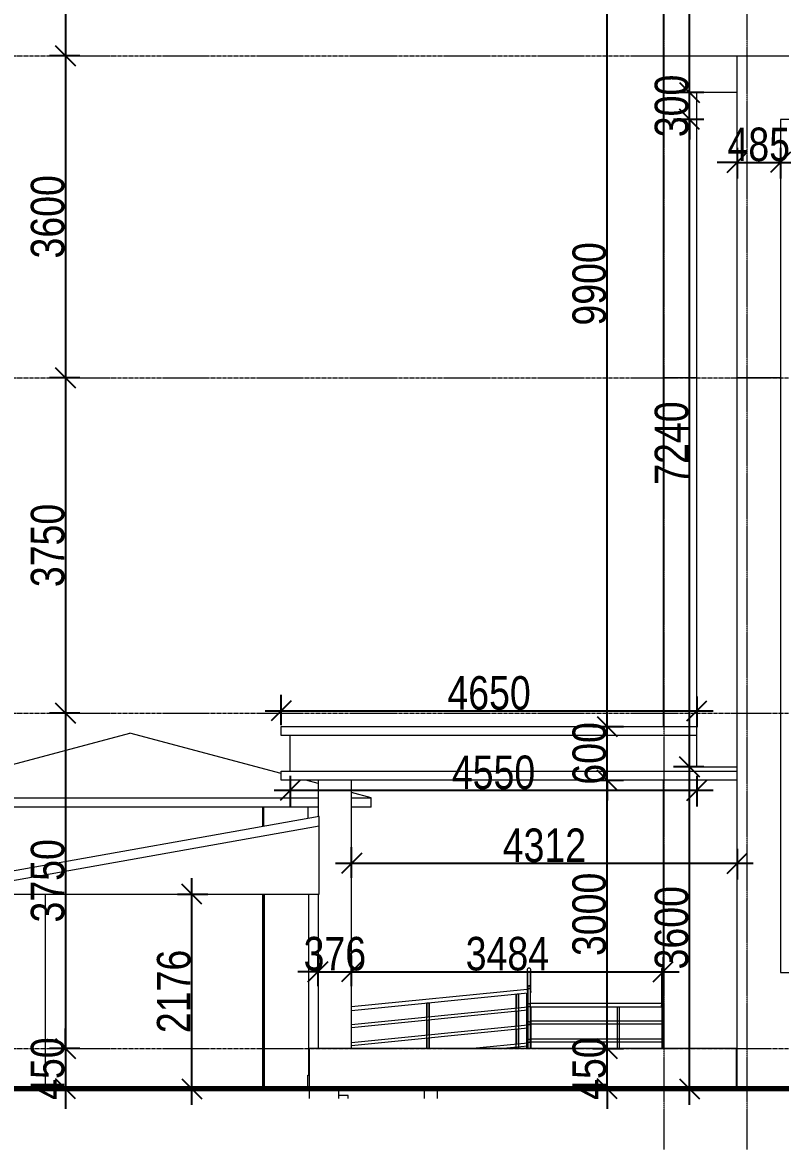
# Model space of a CAD drawing. Header units: millimetres. Extents: x -35190 to 411743, y -233114 to 23872.
# Drawn here: x 231159 to 239638, y -164550 to -151948 of the extents above; entities that cross this region are included whole.
import ezdxf

# ---------------------------------------------------------------- set-up
doc = ezdxf.new("R2010")
doc.units = ezdxf.units.MM
doc.linetypes.add('Centre', pattern=[31.75, 6.35, -4.7625, 15.875, -4.7625])
doc.linetypes.add('Grid Line', pattern=[22.225, 12.7, -3.175, 3.175, -3.175])
for name, color, linetype, lineweight in [('A-ANNO-DIMS', 211, 'Continuous', 9), ('A-DETL-WIDE', 214, 'Continuous', 70), ('A-FLOR', 192, 'Continuous', 18), ('A-FLOR-HRAL', 11, 'Continuous', 18), ('A-FLOR-LEVL', 51, 'Continuous', 18), ('A-ROOF', 132, 'Continuous', 18), ('A-WALL', 113, 'Continuous', 18), ('I-WALL', 2, 'Continuous', 18), ('Q-CASE', 31, 'Continuous', 18), ('S-GRID', 1, 'Continuous', 9), ('S-STRS', 31, 'Continuous', 18)]:
    doc.layers.add(name, color=color, linetype=linetype, lineweight=lineweight)
doc.styles.add('Arial_3', font='arial.ttf', dxfattribs={"width": 0.8, "height": 375})
doc.dimstyles.new('main_4_5mm', dxfattribs={"dimscale": 304.8, "dimtxt": 382.597275, "dimasz": 0.738189, "dimexe": 0.590551, "dimexo": 0.0625, "dimgap": 0.024606, "dimtad": 1, "dimdec": 0, "dimzin": 0, "dimdsep": 46, "dimtxsty": 'Arial_3', "dimblk1": 'OBLIQUE', "dimblk2": 'OBLIQUE', "dimsah": 1, "dimcen": 0.09, "dimdle": 0.590551, "dimazin": 0, "dimtfac": 1, "dimtdec": 4, "dimtix": 1, "dimtmove": 0, "dimatfit": 3, "dimfxl": 0.590551, "dimfxlon": 1, "dimtvp": 1, "dimtolj": 1, "dimtzin": 0, "dimarcsym": 2})

# ---------------------------------------------------------------- blocks, each defined once
blk = doc.blocks.new('Casework 1 - Casework 1-478824-East')
at = {"layer": 'Q-CASE'}
for p, q in [((-10365, 10840), (-15515, 10840)), ((-15515, 10840), (-15515, 1300)), ((-15515, 1300), (-8980, 1300))]:
    blk.add_line(p, q, dxfattribs=at)
blk = doc.blocks.new('Railing - 25mm-623176-East')
at = {"layer": 'A-FLOR-HRAL'}
for p, q in [((-18470, 450), (-18470, 1059)), ((-18445, 1061), (-18445, 450))]:
    blk.add_line(p, q, dxfattribs=at)
at = {"layer": 'A-FLOR-HRAL', "flags": 128}
for points in [[(-18470, 1059), (-18470, 1059), (-18467, 1059), (-18463, 1059), (-18457, 1060)], [(-18457, 1060), (-18452, 1060), (-18448, 1061), (-18445, 1061)]]:
    blk.add_lwpolyline(points, dxfattribs=at)
blk = doc.blocks.new('Railing - 25mm-V9-East')
at = {"layer": 'A-FLOR-HRAL'}
for p, q in [((-19470, 450), (-19470, 959)), ((-19445, 961), (-19445, 450))]:
    blk.add_line(p, q, dxfattribs=at)
at = {"layer": 'A-FLOR-HRAL', "flags": 128}
for points in [[(-19470, 959), (-19470, 959), (-19467, 959), (-19463, 959), (-19457, 960)], [(-19457, 960), (-19452, 960), (-19448, 961), (-19445, 961)]]:
    blk.add_lwpolyline(points, dxfattribs=at)
blk = doc.blocks.new('Railing - 25mm-V10-East')
at = {"layer": 'A-FLOR-HRAL'}
blk.add_line((-18353, 450), (-18353, 1070), dxfattribs=at)
at = {"layer": 'A-FLOR-HRAL', "flags": 128}
blk.add_lwpolyline([(-18353, 1070), (-18353, 1070), (-18351, 1070), (-18346, 1071), (-18343, 1071)], dxfattribs=at)
blk = doc.blocks.new('Railing - Railing-624623-East')
at = {"layer": 'A-FLOR-HRAL'}
for p, q in [((-18343, 911), (-20312, 715)), ((-20312, 684), (-18343, 881)), ((-18343, 711), (-20312, 514)), ((-20312, 484), (-18343, 681)), ((-18343, 511), (-18957, 450)), ((-18656, 450), (-18343, 481))]:
    blk.add_line(p, q, dxfattribs=at)
for name in ['Railing - 25mm-623176-East', 'Railing - 25mm-V10-East', 'Railing - 25mm-V9-East']:
    blk.add_blockref(name, (0, 0))
blk = doc.blocks.new('Railing - 25mm-V11-East')
at = {"layer": 'A-FLOR-HRAL'}
for p, q in [((-18470, 1059), (-18470, 899)), ((-18445, 901), (-18445, 1061)), ((-18445, 1061), (-18445, 1061)), ((-18470, 869), (-18470, 699)), ((-18445, 701), (-18445, 871)), ((-18470, 669), (-18470, 499)), ((-18445, 501), (-18445, 671)), ((-18470, 469), (-18470, 450)), ((-18445, 450), (-18445, 471))]:
    blk.add_line(p, q, dxfattribs=at)
blk = doc.blocks.new('Railing - 25mm-V12-East')
at = {"layer": 'A-FLOR-HRAL'}
for p, q in [((-19470, 959), (-19470, 799)), ((-19445, 801), (-19445, 961)), ((-19445, 961), (-19445, 961)), ((-19470, 769), (-19470, 599)), ((-19445, 601), (-19445, 771)), ((-19470, 569), (-19470, 450)), ((-19445, 450), (-19445, 571))]:
    blk.add_line(p, q, dxfattribs=at)
blk = doc.blocks.new('Railing - 25mm-V13-East')
at = {"layer": 'A-FLOR-HRAL'}
for p, q in [((-18353, 1070), (-18353, 910)), ((-18353, 880), (-18353, 710)), ((-18353, 680), (-18353, 510)), ((-18353, 480), (-18353, 450))]:
    blk.add_line(p, q, dxfattribs=at)
blk = doc.blocks.new('Railing - Railing-624627-East')
for name in ['Railing - 25mm-V11-East', 'Railing - 25mm-V13-East', 'Railing - 25mm-V12-East']:
    blk.add_blockref(name, (0, 0))
blk = doc.blocks.new('Top Rail Type - Top Rail_Internal_-624653-East')
at = {"layer": 'A-FLOR-HRAL'}
for p, q in [((-18348, 1111), (-20312, 914)), ((-20312, 874), (-18343, 1071))]:
    blk.add_line(p, q, dxfattribs=at)
blk = doc.blocks.new('Railing - 25mm-V14-East')
at = {"layer": 'A-FLOR-HRAL'}
for p, q in [((-18341, 450), (-18341, 1308)), ((-18316, 1308), (-18316, 450))]:
    blk.add_line(p, q, dxfattribs=at)
at = {"layer": 'A-FLOR-HRAL', "flags": 128}
blk.add_lwpolyline([(-18341, 1308), (-18340, 1309), (-18336, 1309), (-18331, 1309), (-18326, 1309), (-18321, 1309), (-18317, 1309), (-18316, 1308)], dxfattribs=at)
blk = doc.blocks.new('Railing - Railing-625085-East')
at = {"layer": 'A-FLOR-HRAL'}
for p, q in [((-18343, 1135), (-18343, 935)), ((-18313, 935), (-18313, 1135)), ((-18343, 935), (-18343, 735)), ((-18313, 735), (-18313, 935)), ((-18343, 735), (-18343, 535)), ((-18313, 535), (-18313, 735)), ((-18343, 535), (-18343, 450)), ((-18313, 450), (-18313, 535))]:
    blk.add_line(p, q, dxfattribs=at)
at = {"layer": 'A-FLOR-HRAL', "flags": 128}
for points in [[(-18313, 1135), (-18314, 1138), (-18315, 1142), (-18318, 1145), (-18321, 1148), (-18324, 1149), (-18328, 1150), (-18332, 1149), (-18336, 1148), (-18339, 1145), (-18341, 1142), (-18343, 1138), (-18343, 1135)], [(-18343, 1135), (-18343, 1131), (-18341, 1127), (-18339, 1124), (-18336, 1121), (-18332, 1120), (-18328, 1119), (-18324, 1120), (-18321, 1121), (-18318, 1124), (-18315, 1127), (-18314, 1131), (-18313, 1135)], [(-18313, 935), (-18314, 938), (-18315, 942), (-18318, 945), (-18321, 948), (-18324, 949), (-18328, 950), (-18332, 949), (-18336, 948), (-18339, 945), (-18341, 942), (-18343, 938), (-18343, 935)], [(-18343, 935), (-18343, 931), (-18341, 927), (-18339, 924), (-18336, 921), (-18332, 920), (-18328, 919), (-18324, 920), (-18321, 921), (-18318, 924), (-18315, 927), (-18314, 931), (-18313, 935)], [(-18313, 735), (-18314, 738), (-18315, 742), (-18318, 745), (-18321, 748), (-18324, 749), (-18328, 750), (-18332, 749), (-18336, 748), (-18339, 745), (-18341, 742), (-18343, 738), (-18343, 735)], [(-18343, 735), (-18343, 731), (-18341, 727), (-18339, 724), (-18336, 721), (-18332, 720), (-18328, 719), (-18324, 720), (-18321, 721), (-18318, 724), (-18315, 727), (-18314, 731), (-18313, 735)], [(-18313, 535), (-18314, 538), (-18315, 542), (-18318, 545), (-18321, 548), (-18324, 549), (-18328, 550), (-18332, 549), (-18336, 548), (-18339, 545), (-18341, 542), (-18343, 538), (-18343, 535)], [(-18343, 535), (-18343, 531), (-18341, 527), (-18339, 524), (-18336, 521), (-18332, 520), (-18328, 519), (-18324, 520), (-18321, 521), (-18318, 524), (-18315, 527), (-18314, 531), (-18313, 535)]]:
    blk.add_lwpolyline(points, dxfattribs=at)
blk.add_blockref('Railing - 25mm-V14-East', (0, 0))
blk = doc.blocks.new('Railing - 25mm-466698-East')
at = {"layer": 'A-FLOR-HRAL'}
for p, q in [((-17341, 914), (-17341, 450)), ((-17341, 914), (-17328, 914)), ((-17328, 914), (-17316, 914)), ((-17316, 450), (-17316, 914))]:
    blk.add_line(p, q, dxfattribs=at)
blk = doc.blocks.new('Railing - 25mm-V15-East')
at = {"layer": 'A-FLOR-HRAL'}
blk.add_line((-16841, 1308), (-16841, 450), dxfattribs=at)
at = {"layer": 'A-FLOR-HRAL', "flags": 128}
blk.add_lwpolyline([(-16828, 1309), (-16831, 1309), (-16836, 1309), (-16840, 1309), (-16841, 1308)], dxfattribs=at)
blk = doc.blocks.new('Railing - 25mm-V16-East')
at = {"layer": 'A-FLOR-HRAL'}
for p in [(-18313, 914), (-18303, 450)]:
    blk.add_line(p, (-18303, 914), dxfattribs=at)
blk = doc.blocks.new('Railing - Railing-625089-East')
at = {"layer": 'A-FLOR-HRAL'}
for p, q in [((-16843, 1135), (-16843, 935)), ((-16843, 935), (-16843, 735)), ((-16843, 754), (-18313, 754)), ((-18313, 724), (-16843, 724)), ((-16843, 735), (-16843, 535)), ((-16843, 554), (-18313, 554)), ((-18313, 524), (-16843, 524)), ((-16843, 535), (-16843, 450))]:
    blk.add_line(p, q, dxfattribs=at)
at = {"layer": 'A-FLOR-HRAL', "flags": 128}
for points in [[(-16828, 1150), (-16832, 1149), (-16836, 1148), (-16839, 1145), (-16841, 1142), (-16843, 1138), (-16843, 1135)], [(-16843, 1135), (-16843, 1131), (-16841, 1127), (-16839, 1124), (-16836, 1121), (-16832, 1120), (-16828, 1119)], [(-16828, 950), (-16832, 949), (-16836, 948), (-16839, 945), (-16841, 942), (-16843, 938), (-16843, 935)], [(-16843, 935), (-16843, 931), (-16841, 927), (-16839, 924), (-16836, 921), (-16832, 920), (-16828, 919)], [(-16828, 750), (-16832, 749), (-16836, 748), (-16839, 745), (-16841, 742), (-16843, 738), (-16843, 735)], [(-16843, 735), (-16843, 731), (-16841, 727), (-16839, 724), (-16836, 721), (-16832, 720), (-16828, 719)], [(-16828, 550), (-16832, 549), (-16836, 548), (-16839, 545), (-16841, 542), (-16843, 538), (-16843, 535)], [(-16843, 535), (-16843, 531), (-16841, 527), (-16839, 524), (-16836, 521), (-16832, 520), (-16828, 519)]]:
    blk.add_lwpolyline(points, dxfattribs=at)
for name in ['Railing - 25mm-V15-East', 'Railing - 25mm-V16-East', 'Railing - 25mm-466698-East']:
    blk.add_blockref(name, (0, 0))
blk = doc.blocks.new('Top Rail Type - Top Rail_Internal_-625102-East')
at = {"layer": 'A-FLOR-HRAL'}
for p, q in [((-18348, 1330), (-18348, 1086)), ((-18308, 1086), (-18308, 1330))]:
    blk.add_line(p, q, dxfattribs=at)
at = {"layer": 'A-FLOR-HRAL', "flags": 128}
for points in [[(-18308, 1330), (-18309, 1335), (-18311, 1340), (-18314, 1344), (-18318, 1347), (-18323, 1349), (-18328, 1350), (-18333, 1349), (-18338, 1347), (-18342, 1344), (-18346, 1340), (-18348, 1335), (-18348, 1330)], [(-18348, 1330), (-18348, 1324), (-18346, 1319), (-18342, 1315), (-18338, 1312), (-18333, 1310), (-18328, 1309), (-18323, 1310), (-18318, 1312), (-18314, 1315), (-18311, 1319), (-18309, 1324), (-18308, 1330)], [(-18308, 1086), (-18309, 1080), (-18311, 1076), (-18313, 1073)]]:
    blk.add_lwpolyline(points, dxfattribs=at)
blk = doc.blocks.new('Top Rail Type - Top Rail_Internal_-625113-East')
at = {"layer": 'A-FLOR-HRAL'}
for p, q in [((-16848, 1330), (-16848, 936)), ((-16848, 954), (-18313, 954)), ((-18313, 914), (-16843, 914))]:
    blk.add_line(p, q, dxfattribs=at)
at = {"layer": 'A-FLOR-HRAL', "flags": 128}
for points in [[(-16828, 1350), (-16833, 1349), (-16838, 1347), (-16842, 1344), (-16846, 1340), (-16848, 1335), (-16848, 1330)], [(-16848, 1330), (-16848, 1324), (-16846, 1319), (-16842, 1315), (-16838, 1312), (-16833, 1310), (-16828, 1309)], [(-16843, 922), (-16846, 926), (-16848, 931), (-16848, 936)]]:
    blk.add_lwpolyline(points, dxfattribs=at)
blk = doc.blocks.new('Casework 2 - Casework 2-644764-East')
at = {"layer": 'Q-CASE'}
for p, q in [((-16450, 3600), (-16450, 11140)), ((-16000, 11140), (-16450, 11140)), ((-21100, 3950), (-21100, 4050)), ((-21100, 4050), (-16450, 4050)), ((-16450, 3950), (-21100, 3950)), ((-21000, 3550), (-21000, 3950)), ((-21100, 3450), (-21100, 3550)), ((-21100, 3550), (-16000, 3550)), ((-16450, 3600), (-16000, 3600)), ((-16000, 3450), (-21100, 3450))]:
    blk.add_line(p, q, dxfattribs=at)
blk = doc.blocks.new('Casework 3 - Casework 3-687578-East')
at = {"layer": 'Q-CASE'}
for p, q in [((-20676, 3045), (-24975, 2280)), ((-20676, 3045), (-24975, 2280)), ((-20676, 2176), (-20676, 3045)), ((-20676, 2941), (-20676, 3045)), ((-24760, 2988), (-33647, 2988)), ((-24975, 2176), (-20676, 2941)), ((-24675, 2501), (-24675, 2333)), ((-24975, 2280), (-24975, 2176)), ((-24975, 2280), (-24975, 2176)), ((-24975, 2243), (-33647, 2243)), ((-24975, 2176), (-20676, 2176)), ((-24675, 2176), (-24675, 2117)), ((-24675, 2117), (-24349, 2176)), ((-24310, 2176), (-24310, 2150)), ((-24310, 2150), (-24229, 2150)), ((-24310, 2131), (-24310, 2150)), ((-33647, 2139), (-24675, 2139)), ((-29270, 2123), (-33260, 2123)), ((-24770, 2123), (-28760, 2123)), ((-24235, 2131), (-24310, 2131)), ((-24235, 2111), (-24260, 2111)), ((-25675, 0), (-33647, 0)), ((-25525, 0), (-25675, 0)), ((-25675, 0), (-25675, -109)), ((-25525, -109), (-25525, 0)), ((-24675, -75), (-25525, -75)), ((-24225, -75), (-24675, -75)), ((-24675, -75), (-24675, -109)), ((-24225, -109), (-24225, -75)), ((-20350, -75), (-20457, -75)), ((-20350, -109), (-20350, -75)), ((-19500, 0), (-19500, -109)), ((-19350, -109), (-19350, 0))]:
    blk.add_line(p, q, dxfattribs=at)
blk = doc.blocks.new('Casework 4 - Casework 4-774435-East')
at = {"layer": 'Q-CASE'}
for p, q in [((-24770, 3150), (-24770, 2988)), ((-24760, 3150), (-24760, 2530)), ((-24260, 2407), (-24260, 3150)), ((-21310, 3150), (-21310, 2932)), ((-21300, 3150), (-21300, 2934)), ((-20800, 3023), (-20800, 3150)), ((-24235, 2176), (-24235, -75)), ((-23735, 0), (-23735, 2176)), ((-21310, 2176), (-21310, 0)), ((-21300, 2176), (-21300, 0)), ((-21290, 2176), (-21290, 0)), ((-20790, 150), (-20790, 2176)), ((-33260, 0), (-33260, 2139)), ((-29270, 2139), (-29270, 0)), ((-29260, 2139), (-29260, 0)), ((-28760, 0), (-28760, 2139)), ((-24770, 2139), (-24770, 0)), ((-24760, 2139), (-24760, 0)), ((-24260, 0), (-24260, 2131))]:
    blk.add_line(p, q, dxfattribs=at)
blk = doc.blocks.new('_Oblique')
at = {"color": 0, "linetype": 'ByBlock', "lineweight": -2}
blk.add_line((-0.5, -0.5), (0.5, 0.5), dxfattribs=at)
blk = doc.blocks.new('*D6252')
at = {"layer": 'A-ANNO-DIMS', "color": 0, "lineweight": -2, "transparency": 16777216}
for p, q in [((239153, -153351), (239153, -153692)), ((239638, -153351), (239638, -153692)), ((239153, -153512), (238928, -153512)), ((239153, -153512), (239638, -153512)), ((239638, -153512), (239863, -153512))]:
    blk.add_line(p, q, dxfattribs=at)
at = {"layer": 'Defpoints', "color": 0, "transparency": 16777216}
for p in [(239153, -153332), (239638, -153332), (239638, -153512)]:
    blk.add_point(p, dxfattribs=at)
at = {"layer": 'A-ANNO-DIMS', "color": 0, "lineweight": -2, "transparency": 16777216, "xscale": 224.9999999999999, "yscale": 224.9999999999999, "zscale": 224.9999999999999}
blk.add_blockref('_Oblique', (239153, -153512), dxfattribs=at)
at = {"layer": 'A-ANNO-DIMS', "color": 0, "lineweight": -2, "transparency": 16777216, "xscale": 224.9999999999999, "yscale": 224.9999999999999, "zscale": 224.9999999999999, "rotation": 180}
blk.add_blockref('_Oblique', (239638, -153512), dxfattribs=at)
at = {"layer": 'A-ANNO-DIMS', "color": 0, "transparency": 16777216, "insert": (239395, -153313), "char_height": 375, "width": 743.77, "attachment_point": 5, "style": 'Arial_3'}
blk.add_mtext('\\A1;485', dxfattribs=at)
blk = doc.blocks.new('*D6253')
at = {"layer": 'A-ANNO-DIMS', "color": 0, "lineweight": -2, "transparency": 16777216}
for p, q in [((238620, -164051), (238620, -160091)), ((238781, -160271), (238440, -160271)), ((238781, -163871), (238440, -163871))]:
    blk.add_line(p, q, dxfattribs=at)
at = {"layer": 'Defpoints', "color": 0, "transparency": 16777216}
for p in [(238620, -160271), (238800, -160271), (238800, -163871)]:
    blk.add_point(p, dxfattribs=at)
at = {"layer": 'A-ANNO-DIMS', "color": 0, "lineweight": -2, "transparency": 16777216, "xscale": 224.9999999999999, "yscale": 224.9999999999999, "zscale": 224.9999999999999}
for p, rotation in [((238620, -160271), 90), ((238620, -163871), 270)]:
    blk.add_blockref('_Oblique', p, dxfattribs=dict(at, rotation=rotation))
at = {"layer": 'A-ANNO-DIMS', "color": 0, "transparency": 16777216, "insert": (238421, -162071), "char_height": 375, "width": 991.69, "attachment_point": 5, "rotation": 90, "style": 'Arial_3'}
blk.add_mtext('\\A1;3600', dxfattribs=at)
blk = doc.blocks.new('*D6254')
at = {"layer": 'A-ANNO-DIMS', "color": 0, "lineweight": -2, "transparency": 16777216}
for p, q in [((238620, -160451), (238620, -152851)), ((238781, -153031), (238440, -153031)), ((238781, -160271), (238440, -160271))]:
    blk.add_line(p, q, dxfattribs=at)
at = {"layer": 'Defpoints', "color": 0, "transparency": 16777216}
for p in [(238620, -153031), (238800, -153031), (238800, -160271)]:
    blk.add_point(p, dxfattribs=at)
at = {"layer": 'A-ANNO-DIMS', "color": 0, "lineweight": -2, "transparency": 16777216, "xscale": 224.9999999999999, "yscale": 224.9999999999999, "zscale": 224.9999999999999}
for p, rotation in [((238620, -153031), 90), ((238620, -160271), 270)]:
    blk.add_blockref('_Oblique', p, dxfattribs=dict(at, rotation=rotation))
at = {"layer": 'A-ANNO-DIMS', "color": 0, "transparency": 16777216, "insert": (238421, -156651), "char_height": 375, "width": 991.69, "attachment_point": 5, "rotation": 90, "style": 'Arial_3'}
blk.add_mtext('\\A1;7240', dxfattribs=at)
blk = doc.blocks.new('*D6255')
at = {"layer": 'A-ANNO-DIMS', "color": 0, "lineweight": -2, "transparency": 16777216}
for p, q in [((238620, -152731), (238620, -152506)), ((238781, -152731), (238440, -152731)), ((238620, -153031), (238620, -152731)), ((238781, -153031), (238440, -153031)), ((238620, -153031), (238620, -153256))]:
    blk.add_line(p, q, dxfattribs=at)
at = {"layer": 'Defpoints', "color": 0, "transparency": 16777216}
for p in [(238620, -152731), (238800, -152731), (238800, -153031)]:
    blk.add_point(p, dxfattribs=at)
at = {"layer": 'A-ANNO-DIMS', "color": 0, "lineweight": -2, "transparency": 16777216, "xscale": 224.9999999999999, "yscale": 224.9999999999999, "zscale": 224.9999999999999}
for p, rotation in [((238620, -152731), 270), ((238620, -153031), 90)]:
    blk.add_blockref('_Oblique', p, dxfattribs=dict(at, rotation=rotation))
at = {"layer": 'A-ANNO-DIMS', "color": 0, "transparency": 16777216, "insert": (238421, -152881), "char_height": 375, "width": 743.77, "attachment_point": 5, "rotation": 90, "style": 'Arial_3'}
blk.add_mtext('\\A1;300', dxfattribs=at)
blk = doc.blocks.new('*D6256')
at = {"layer": 'A-ANNO-DIMS', "color": 0, "lineweight": -2, "transparency": 16777216}
for p, q in [((238620, -152911), (238620, -149741)), ((238459, -149921), (238800, -149921)), ((238781, -152731), (238440, -152731))]:
    blk.add_line(p, q, dxfattribs=at)
at = {"layer": 'Defpoints', "color": 0, "transparency": 16777216}
for p in [(238440, -149921), (238620, -149921), (238800, -152731)]:
    blk.add_point(p, dxfattribs=at)
at = {"layer": 'A-ANNO-DIMS', "color": 0, "lineweight": -2, "transparency": 16777216, "xscale": 224.9999999999999, "yscale": 224.9999999999999, "zscale": 224.9999999999999}
for p, rotation in [((238620, -149921), 90), ((238620, -152731), 270)]:
    blk.add_blockref('_Oblique', p, dxfattribs=dict(at, rotation=rotation))
at = {"layer": 'A-ANNO-DIMS', "color": 0, "transparency": 16777216, "insert": (238421, -151326), "char_height": 375, "width": 991.69, "attachment_point": 5, "rotation": 90, "style": 'Arial_3'}
blk.add_mtext('\\A1;2810', dxfattribs=at)
blk = doc.blocks.new('*D6257')
at = {"layer": 'A-ANNO-DIMS', "color": 0, "lineweight": -2, "transparency": 16777216}
for p, q in [((237700, -163421), (237700, -163196)), ((237539, -163421), (237880, -163421)), ((237700, -163871), (237700, -163421)), ((237539, -163871), (237880, -163871)), ((237700, -163871), (237700, -164096))]:
    blk.add_line(p, q, dxfattribs=at)
at = {"layer": 'Defpoints', "color": 0, "transparency": 16777216}
for p in [(237520, -163421), (237700, -163421), (237520, -163871)]:
    blk.add_point(p, dxfattribs=at)
at = {"layer": 'A-ANNO-DIMS', "color": 0, "lineweight": -2, "transparency": 16777216, "xscale": 224.9999999999999, "yscale": 224.9999999999999, "zscale": 224.9999999999999}
for p, rotation in [((237700, -163421), 270), ((237700, -163871), 90)]:
    blk.add_blockref('_Oblique', p, dxfattribs=dict(at, rotation=rotation))
at = {"layer": 'A-ANNO-DIMS', "color": 0, "transparency": 16777216, "insert": (237501, -163646), "char_height": 375, "width": 743.77, "attachment_point": 5, "rotation": 90, "style": 'Arial_3'}
blk.add_mtext('\\A1;450', dxfattribs=at)
blk = doc.blocks.new('*D6258')
at = {"layer": 'A-ANNO-DIMS', "color": 0, "lineweight": -2, "transparency": 16777216}
for p, q in [((237700, -163601), (237700, -160241)), ((237539, -160421), (237880, -160421)), ((237539, -163421), (237880, -163421))]:
    blk.add_line(p, q, dxfattribs=at)
at = {"layer": 'Defpoints', "color": 0, "transparency": 16777216}
for p in [(237520, -160421), (237700, -160421), (237520, -163421)]:
    blk.add_point(p, dxfattribs=at)
at = {"layer": 'A-ANNO-DIMS', "color": 0, "lineweight": -2, "transparency": 16777216, "xscale": 224.9999999999999, "yscale": 224.9999999999999, "zscale": 224.9999999999999}
for p, rotation in [((237700, -160421), 90), ((237700, -163421), 270)]:
    blk.add_blockref('_Oblique', p, dxfattribs=dict(at, rotation=rotation))
at = {"layer": 'A-ANNO-DIMS', "color": 0, "transparency": 16777216, "insert": (237500, -161921), "char_height": 375, "width": 991.69, "attachment_point": 5, "rotation": 90, "style": 'Arial_3'}
blk.add_mtext('\\A1;3000', dxfattribs=at)
blk = doc.blocks.new('*D6259')
at = {"layer": 'A-ANNO-DIMS', "color": 0, "lineweight": -2, "transparency": 16777216}
for p, q in [((237700, -159821), (237700, -159596)), ((237539, -159821), (237880, -159821)), ((237700, -160421), (237700, -159821)), ((237539, -160421), (237880, -160421)), ((237700, -160421), (237700, -160646))]:
    blk.add_line(p, q, dxfattribs=at)
at = {"layer": 'Defpoints', "color": 0, "transparency": 16777216}
for p in [(237520, -159821), (237700, -159821), (237520, -160421)]:
    blk.add_point(p, dxfattribs=at)
at = {"layer": 'A-ANNO-DIMS', "color": 0, "lineweight": -2, "transparency": 16777216, "xscale": 224.9999999999999, "yscale": 224.9999999999999, "zscale": 224.9999999999999}
for p, rotation in [((237700, -159821), 270), ((237700, -160421), 90)]:
    blk.add_blockref('_Oblique', p, dxfattribs=dict(at, rotation=rotation))
at = {"layer": 'A-ANNO-DIMS', "color": 0, "transparency": 16777216, "insert": (237501, -160121), "char_height": 375, "width": 743.77, "attachment_point": 5, "rotation": 90, "style": 'Arial_3'}
blk.add_mtext('\\A1;600', dxfattribs=at)
blk = doc.blocks.new('*D6260')
at = {"layer": 'A-ANNO-DIMS', "color": 0, "lineweight": -2, "transparency": 16777216}
for p, q in [((237700, -160001), (237700, -149741)), ((237861, -149921), (237520, -149921)), ((237539, -159821), (237880, -159821))]:
    blk.add_line(p, q, dxfattribs=at)
at = {"layer": 'Defpoints', "color": 0, "transparency": 16777216}
for p in [(237700, -149921), (237880, -149921), (237520, -159821)]:
    blk.add_point(p, dxfattribs=at)
at = {"layer": 'A-ANNO-DIMS', "color": 0, "lineweight": -2, "transparency": 16777216, "xscale": 224.9999999999999, "yscale": 224.9999999999999, "zscale": 224.9999999999999}
for p, rotation in [((237700, -149921), 90), ((237700, -159821), 270)]:
    blk.add_blockref('_Oblique', p, dxfattribs=dict(at, rotation=rotation))
at = {"layer": 'A-ANNO-DIMS', "color": 0, "transparency": 16777216, "insert": (237501, -154871), "char_height": 375, "width": 991.69, "attachment_point": 5, "rotation": 90, "style": 'Arial_3'}
blk.add_mtext('\\A1;9900', dxfattribs=at)
blk = doc.blocks.new('*D6295')
at = {"layer": 'A-ANNO-DIMS', "color": 0, "lineweight": -2, "transparency": 16777216}
for p, q in [((234465, -162723), (234465, -162382)), ((234841, -162723), (234841, -162382)), ((234465, -162562), (234240, -162562)), ((234465, -162562), (234841, -162562)), ((234841, -162562), (235066, -162562))]:
    blk.add_line(p, q, dxfattribs=at)
at = {"layer": 'Defpoints', "color": 0, "transparency": 16777216}
for p in [(234841, -162562), (234465, -162742), (234841, -162742)]:
    blk.add_point(p, dxfattribs=at)
at = {"layer": 'A-ANNO-DIMS', "color": 0, "lineweight": -2, "transparency": 16777216, "xscale": 224.9999999999999, "yscale": 224.9999999999999, "zscale": 224.9999999999999}
blk.add_blockref('_Oblique', (234465, -162562), dxfattribs=at)
at = {"layer": 'A-ANNO-DIMS', "color": 0, "lineweight": -2, "transparency": 16777216, "xscale": 224.9999999999999, "yscale": 224.9999999999999, "zscale": 224.9999999999999, "rotation": 180}
blk.add_blockref('_Oblique', (234841, -162562), dxfattribs=at)
at = {"layer": 'A-ANNO-DIMS', "color": 0, "transparency": 16777216, "insert": (234653, -162363), "char_height": 375, "width": 743.77, "attachment_point": 5, "style": 'Arial_3'}
blk.add_mtext('\\A1;376', dxfattribs=at)
blk = doc.blocks.new('*D6296')
at = {"layer": 'A-ANNO-DIMS', "color": 0, "lineweight": -2, "transparency": 16777216}
for p, q in [((234841, -162723), (234841, -162382)), ((238325, -162401), (238325, -162742)), ((234661, -162562), (238505, -162562))]:
    blk.add_line(p, q, dxfattribs=at)
at = {"layer": 'Defpoints', "color": 0, "transparency": 16777216}
for p in [(238325, -162382), (238325, -162562), (234841, -162742)]:
    blk.add_point(p, dxfattribs=at)
at = {"layer": 'A-ANNO-DIMS', "color": 0, "lineweight": -2, "transparency": 16777216, "xscale": 224.9999999999999, "yscale": 224.9999999999999, "zscale": 224.9999999999999, "rotation": 180}
blk.add_blockref('_Oblique', (234841, -162562), dxfattribs=at)
at = {"layer": 'A-ANNO-DIMS', "color": 0, "lineweight": -2, "transparency": 16777216, "xscale": 224.9999999999999, "yscale": 224.9999999999999, "zscale": 224.9999999999999}
blk.add_blockref('_Oblique', (238325, -162562), dxfattribs=at)
at = {"layer": 'A-ANNO-DIMS', "color": 0, "transparency": 16777216, "insert": (236583, -162363), "char_height": 375, "width": 991.69, "attachment_point": 5, "style": 'Arial_3'}
blk.add_mtext('\\A1;3484', dxfattribs=at)
blk = doc.blocks.new('*D6297')
at = {"layer": 'A-ANNO-DIMS', "color": 0, "lineweight": -2, "transparency": 16777216}
for p, q in [((233052, -164051), (233052, -161515)), ((232891, -161695), (233232, -161695)), ((232891, -163871), (233232, -163871))]:
    blk.add_line(p, q, dxfattribs=at)
at = {"layer": 'Defpoints', "color": 0, "transparency": 16777216}
for p in [(232872, -161695), (233052, -161695), (232872, -163871)]:
    blk.add_point(p, dxfattribs=at)
at = {"layer": 'A-ANNO-DIMS', "color": 0, "lineweight": -2, "transparency": 16777216, "xscale": 224.9999999999999, "yscale": 224.9999999999999, "zscale": 224.9999999999999}
for p, rotation in [((233052, -161695), 90), ((233052, -163871), 270)]:
    blk.add_blockref('_Oblique', p, dxfattribs=dict(at, rotation=rotation))
at = {"layer": 'A-ANNO-DIMS', "color": 0, "transparency": 16777216, "insert": (232853, -162783), "char_height": 375, "width": 991.69, "attachment_point": 5, "rotation": 90, "style": 'Arial_3'}
blk.add_mtext('\\A1;2176', dxfattribs=at)
blk = doc.blocks.new('*D6308')
at = {"layer": 'A-ANNO-DIMS', "color": 0, "lineweight": -2, "transparency": 16777216}
for p, q in [((231641, -149741), (231641, -152501)), ((231802, -149921), (231461, -149921)), ((231802, -152321), (231461, -152321))]:
    blk.add_line(p, q, dxfattribs=at)
at = {"layer": 'Defpoints', "color": 0, "transparency": 16777216}
for p in [(231821, -149921), (231641, -152321), (231821, -152321)]:
    blk.add_point(p, dxfattribs=at)
at = {"layer": 'A-ANNO-DIMS', "color": 0, "lineweight": -2, "transparency": 16777216, "xscale": 224.9999999999999, "yscale": 224.9999999999999, "zscale": 224.9999999999999}
for p, rotation in [((231641, -149921), 90), ((231641, -152321), 270)]:
    blk.add_blockref('_Oblique', p, dxfattribs=dict(at, rotation=rotation))
at = {"layer": 'A-ANNO-DIMS', "color": 0, "transparency": 16777216, "insert": (231442, -151121), "char_height": 375, "width": 991.69, "attachment_point": 5, "rotation": 90, "style": 'Arial_3'}
blk.add_mtext('\\A1;2400', dxfattribs=at)
blk = doc.blocks.new('*D6309')
at = {"layer": 'A-ANNO-DIMS', "color": 0, "lineweight": -2, "transparency": 16777216}
for p, q in [((231641, -152141), (231641, -156101)), ((231802, -152321), (231461, -152321)), ((231802, -155921), (231461, -155921))]:
    blk.add_line(p, q, dxfattribs=at)
at = {"layer": 'Defpoints', "color": 0, "transparency": 16777216}
for p in [(231821, -152321), (231641, -155921), (231821, -155921)]:
    blk.add_point(p, dxfattribs=at)
at = {"layer": 'A-ANNO-DIMS', "color": 0, "lineweight": -2, "transparency": 16777216, "xscale": 224.9999999999999, "yscale": 224.9999999999999, "zscale": 224.9999999999999}
for p, rotation in [((231641, -152321), 90), ((231641, -155921), 270)]:
    blk.add_blockref('_Oblique', p, dxfattribs=dict(at, rotation=rotation))
at = {"layer": 'A-ANNO-DIMS', "color": 0, "transparency": 16777216, "insert": (231442, -154121), "char_height": 375, "width": 991.69, "attachment_point": 5, "rotation": 90, "style": 'Arial_3'}
blk.add_mtext('\\A1;3600', dxfattribs=at)
blk = doc.blocks.new('*D6310')
at = {"layer": 'A-ANNO-DIMS', "color": 0, "lineweight": -2, "transparency": 16777216}
for p, q in [((231641, -155741), (231641, -159851)), ((231802, -155921), (231461, -155921)), ((231802, -159671), (231461, -159671))]:
    blk.add_line(p, q, dxfattribs=at)
at = {"layer": 'Defpoints', "color": 0, "transparency": 16777216}
for p in [(231821, -155921), (231641, -159671), (231821, -159671)]:
    blk.add_point(p, dxfattribs=at)
at = {"layer": 'A-ANNO-DIMS', "color": 0, "lineweight": -2, "transparency": 16777216, "xscale": 224.9999999999999, "yscale": 224.9999999999999, "zscale": 224.9999999999999}
for p, rotation in [((231641, -155921), 90), ((231641, -159671), 270)]:
    blk.add_blockref('_Oblique', p, dxfattribs=dict(at, rotation=rotation))
at = {"layer": 'A-ANNO-DIMS', "color": 0, "transparency": 16777216, "insert": (231442, -157796), "char_height": 375, "width": 991.69, "attachment_point": 5, "rotation": 90, "style": 'Arial_3'}
blk.add_mtext('\\A1;3750', dxfattribs=at)
blk = doc.blocks.new('*D6311')
at = {"layer": 'A-ANNO-DIMS', "color": 0, "lineweight": -2, "transparency": 16777216}
for p, q in [((231641, -159491), (231641, -163601)), ((231802, -159671), (231461, -159671)), ((231802, -163421), (231461, -163421))]:
    blk.add_line(p, q, dxfattribs=at)
at = {"layer": 'Defpoints', "color": 0, "transparency": 16777216}
for p in [(231821, -159671), (231641, -163421), (231821, -163421)]:
    blk.add_point(p, dxfattribs=at)
at = {"layer": 'A-ANNO-DIMS', "color": 0, "lineweight": -2, "transparency": 16777216, "xscale": 224.9999999999999, "yscale": 224.9999999999999, "zscale": 224.9999999999999}
for p, rotation in [((231641, -159671), 90), ((231641, -163421), 270)]:
    blk.add_blockref('_Oblique', p, dxfattribs=dict(at, rotation=rotation))
at = {"layer": 'A-ANNO-DIMS', "color": 0, "transparency": 16777216, "insert": (231442, -161546), "char_height": 375, "width": 991.69, "attachment_point": 5, "rotation": 90, "style": 'Arial_3'}
blk.add_mtext('\\A1;3750', dxfattribs=at)
blk = doc.blocks.new('*D6312')
at = {"layer": 'A-ANNO-DIMS', "color": 0, "lineweight": -2, "transparency": 16777216}
for p, q in [((231641, -163421), (231641, -163196)), ((231802, -163421), (231461, -163421)), ((231641, -163421), (231641, -163871)), ((231802, -163871), (231461, -163871)), ((231641, -163871), (231641, -164096))]:
    blk.add_line(p, q, dxfattribs=at)
at = {"layer": 'Defpoints', "color": 0, "transparency": 16777216}
for p in [(231821, -163421), (231641, -163871), (231821, -163871)]:
    blk.add_point(p, dxfattribs=at)
at = {"layer": 'A-ANNO-DIMS', "color": 0, "lineweight": -2, "transparency": 16777216, "xscale": 224.9999999999999, "yscale": 224.9999999999999, "zscale": 224.9999999999999}
for p, rotation in [((231641, -163421), 270), ((231641, -163871), 90)]:
    blk.add_blockref('_Oblique', p, dxfattribs=dict(at, rotation=rotation))
at = {"layer": 'A-ANNO-DIMS', "color": 0, "transparency": 16777216, "insert": (231442, -163646), "char_height": 375, "width": 743.77, "attachment_point": 5, "rotation": 90, "style": 'Arial_3'}
blk.add_mtext('\\A1;450', dxfattribs=at)
blk = doc.blocks.new('*D6314')
at = {"layer": 'A-ANNO-DIMS', "color": 0, "lineweight": -2, "transparency": 16777216}
for p, q in [((234153, -160373), (234153, -160714)), ((238703, -160373), (238703, -160714)), ((233973, -160534), (238883, -160534))]:
    blk.add_line(p, q, dxfattribs=at)
at = {"layer": 'Defpoints', "color": 0, "transparency": 16777216}
for p in [(234153, -160354), (238703, -160354), (238703, -160534)]:
    blk.add_point(p, dxfattribs=at)
at = {"layer": 'A-ANNO-DIMS', "color": 0, "lineweight": -2, "transparency": 16777216, "xscale": 224.9999999999999, "yscale": 224.9999999999999, "zscale": 224.9999999999999, "rotation": 180}
blk.add_blockref('_Oblique', (234153, -160534), dxfattribs=at)
at = {"layer": 'A-ANNO-DIMS', "color": 0, "lineweight": -2, "transparency": 16777216, "xscale": 224.9999999999999, "yscale": 224.9999999999999, "zscale": 224.9999999999999}
blk.add_blockref('_Oblique', (238703, -160534), dxfattribs=at)
at = {"layer": 'A-ANNO-DIMS', "color": 0, "transparency": 16777216, "insert": (236428, -160335), "char_height": 375, "width": 991.69, "attachment_point": 5, "style": 'Arial_3'}
blk.add_mtext('\\A1;4550', dxfattribs=at)
blk = doc.blocks.new('*D6315')
at = {"layer": 'A-ANNO-DIMS', "color": 0, "lineweight": -2, "transparency": 16777216}
for p, q in [((234053, -159807), (234053, -159466)), ((238703, -159485), (238703, -159826)), ((233873, -159646), (238883, -159646))]:
    blk.add_line(p, q, dxfattribs=at)
at = {"layer": 'Defpoints', "color": 0, "transparency": 16777216}
for p in [(238703, -159466), (238703, -159646), (234053, -159826)]:
    blk.add_point(p, dxfattribs=at)
at = {"layer": 'A-ANNO-DIMS', "color": 0, "lineweight": -2, "transparency": 16777216, "xscale": 224.9999999999999, "yscale": 224.9999999999999, "zscale": 224.9999999999999, "rotation": 180}
blk.add_blockref('_Oblique', (234053, -159646), dxfattribs=at)
at = {"layer": 'A-ANNO-DIMS', "color": 0, "lineweight": -2, "transparency": 16777216, "xscale": 224.9999999999999, "yscale": 224.9999999999999, "zscale": 224.9999999999999}
blk.add_blockref('_Oblique', (238703, -159646), dxfattribs=at)
at = {"layer": 'A-ANNO-DIMS', "color": 0, "transparency": 16777216, "insert": (236378, -159447), "char_height": 375, "width": 991.69, "attachment_point": 5, "style": 'Arial_3'}
blk.add_mtext('\\A1;4650', dxfattribs=at)
blk = doc.blocks.new('*D6316')
at = {"layer": 'A-ANNO-DIMS', "color": 0, "lineweight": -2, "transparency": 16777216}
for p, q in [((234841, -161511), (234841, -161170)), ((239153, -161189), (239153, -161530)), ((234661, -161350), (239333, -161350))]:
    blk.add_line(p, q, dxfattribs=at)
at = {"layer": 'Defpoints', "color": 0, "transparency": 16777216}
for p in [(239153, -161170), (239153, -161350), (234841, -161530)]:
    blk.add_point(p, dxfattribs=at)
at = {"layer": 'A-ANNO-DIMS', "color": 0, "lineweight": -2, "transparency": 16777216, "xscale": 224.9999999999999, "yscale": 224.9999999999999, "zscale": 224.9999999999999, "rotation": 180}
blk.add_blockref('_Oblique', (234841, -161350), dxfattribs=at)
at = {"layer": 'A-ANNO-DIMS', "color": 0, "lineweight": -2, "transparency": 16777216, "xscale": 224.9999999999999, "yscale": 224.9999999999999, "zscale": 224.9999999999999}
blk.add_blockref('_Oblique', (239153, -161350), dxfattribs=at)
at = {"layer": 'A-ANNO-DIMS', "color": 0, "transparency": 16777216, "insert": (236997, -161151), "char_height": 375, "width": 991.69, "attachment_point": 5, "style": 'Arial_3'}
blk.add_mtext('\\A1;4312', dxfattribs=at)

msp = doc.modelspace()

# ---------------------------------------------------------------- linework, layer by layer
at = {"layer": 'A-DETL-WIDE'}
msp.add_line((282024.9, -163870.9), (221506.4, -163870.9), dxfattribs=at)
at = {"layer": 'A-FLOR'}
for p, q in [((231212, -163870.9), (234364.6, -163870.9)), ((234364.6, -163870.9), (234364.6, -163979.7)), ((234695.6, -163870.9), (234695.6, -163979.7))]:
    msp.add_line(p, q, dxfattribs=at)
at = {"layer": 'A-FLOR-LEVL', "linetype": 'Centre', "lineweight": 9}
for p, q in [((225382.5, -152320.9), (282220.2, -152320.9)), ((225382.5, -155920.9), (282220.2, -155920.9)), ((225382.5, -159670.9), (282220.2, -159670.9)), ((225382.5, -163420.9), (281267.7, -163420.9)), ((225382.5, -163870.9), (282220.2, -163870.9))]:
    msp.add_line(p, q, dxfattribs=at)
at = {"layer": 'A-ROOF'}
for p, q in [((229660.4, -160617.3), (232360.4, -159893.9)), ((234052.6, -160347.3), (232360.4, -159893.9)), ((234464.6, -160457.7), (234327.1, -160420.9)), ((229660.4, -160617.3), (234464.6, -160617.3)), ((235060.4, -160617.3), (234840.6, -160558.5)), ((234840.6, -160617.3), (235060.4, -160617.3)), ((235060.4, -160720.9), (235060.4, -160617.3)), ((234464.6, -160720.9), (229660.4, -160720.9)), ((235060.4, -160720.9), (234840.6, -160720.9))]:
    msp.add_line(p, q, dxfattribs=at)
at = {"layer": 'A-WALL'}
for p, q in [((238324.6, -149920.9), (238324.6, -159820.9)), ((238324.6, -152320.9), (246512.6, -152320.9)), ((239152.6, -163870.9), (239152.6, -152320.9)), ((238702.6, -155920.9), (238324.6, -155920.9)), ((239637.6, -155920.9), (239152.6, -155920.9)), ((234464.6, -160420.9), (234464.6, -160827.7)), ((234840.6, -163420.9), (234840.6, -160420.9)), ((238324.6, -160420.9), (238324.6, -163420.9)), ((234464.6, -161694.9), (234464.6, -163420.9)), ((239152.6, -163870.9), (245987.6, -163870.9))]:
    msp.add_line(p, q, dxfattribs=at)
at = {"layer": 'I-WALL'}
for p, q in [((239152.6, -163420.9), (234364.6, -163420.9)), ((234364.6, -163420.9), (234364.6, -163870.9)), ((239140.6, -163420.9), (239140.6, -163870.9)), ((234364.6, -163870.9), (239152.6, -163870.9))]:
    msp.add_line(p, q, dxfattribs=at)
at = {"layer": 'S-GRID', "linetype": 'Grid Line'}
for p, q in [((238337.1, -164550), (238337.1, -146278.9)), ((239265.1, -164550), (239265.1, -146278.9))]:
    msp.add_line(p, q, dxfattribs=at)
at = {"layer": 'S-STRS'}
for p, q in [((234352.6, -163720.9), (234364.6, -163720.9)), ((234352.6, -163870.9), (234352.6, -163720.9))]:
    msp.add_line(p, q, dxfattribs=at)

# ---------------------------------------------------------------- block references
at = {"layer": 'A-FLOR-HRAL'}
for name in ['Top Rail Type - Top Rail_Internal_-625102-East', 'Top Rail Type - Top Rail_Internal_-625113-East', 'Railing - Railing-625085-East', 'Railing - Railing-625089-East', 'Top Rail Type - Top Rail_Internal_-624653-East', 'Railing - Railing-624623-East', 'Railing - Railing-624627-East']:
    msp.add_blockref(name, (255153, -163870.9), dxfattribs=at)
at = {"layer": 'Q-CASE'}
for name in ['Casework 2 - Casework 2-644764-East', 'Casework 1 - Casework 1-478824-East', 'Casework 4 - Casework 4-774435-East', 'Casework 3 - Casework 3-687578-East']:
    msp.add_blockref(name, (255153, -163870.9), dxfattribs=at)

# ---------------------------------------------------------------- dimensions: what is measured, and where the dimension line sits
at = {"layer": 'A-ANNO-DIMS'}
for base, p1, p2, override, picture, middle in [((231640.6, -152320.9), (231820.6, -149920.9), (231820.6, -152320.9), {"dimpost": '<>', "dimfxl": 2400}, '*D6308', (231441.7, -151120.9)), ((237699.6, -149920.9), (237519.6, -159820.9), (237879.6, -149920.9), {"dimpost": '<>', "dimfxl": 9906.543292}, '*D6260', (237500.6, -154870.9)), ((238620.4, -149920.9), (238800.4, -152730.9), (238440.4, -149920.9), {"dimpost": '<>', "dimfxl": 2832.966643}, '*D6256', (238421.4, -151325.9)), ((231640.6, -155920.9), (231820.6, -152320.9), (231820.6, -155920.9), {"dimpost": '<>', "dimfxl": 3600}, '*D6309', (231441.5, -154120.9)), ((238620.4, -152730.9), (238800.4, -153030.9), (238800.4, -152730.9), {"dimpost": '<>', "dimfxl": 300}, '*D6255', (238421.3, -152880.9)), ((238620.4, -153030.9), (238800.4, -160270.9), (238800.4, -153030.9), {"dimpost": '<>', "dimfxl": 7240}, '*D6254', (238421.4, -156650.9)), ((231640.6, -159670.9), (231820.6, -155920.9), (231820.6, -159670.9), {"dimpost": '<>', "dimfxl": 3750}, '*D6310', (231441.5, -157795.9)), ((231640.6, -163420.9), (231820.6, -159670.9), (231820.6, -163420.9), {"dimpost": '<>', "dimfxl": 3750}, '*D6311', (231441.5, -161545.9)), ((237699.6, -159820.9), (237519.6, -160420.9), (237519.6, -159820.9), {"dimpost": '<>', "dimfxl": 600}, '*D6259', (237500.6, -160120.9)), ((238620.4, -160270.9), (238800.4, -163870.9), (238800.4, -160270.9), {"dimpost": '<>', "dimfxl": 3600}, '*D6253', (238421.3, -162070.9)), ((237699.6, -160420.9), (237519.6, -163420.9), (237519.6, -160420.9), {"dimpost": '<>', "dimfxl": 3000}, '*D6258', (237500.5, -161920.9)), ((233052.3, -161694.9), (232872.3, -163870.9), (232872.3, -161694.9), {"dimpost": '<>', "dimfxl": 2176.008521}, '*D6297', (232853.3, -162782.9)), ((231640.6, -163870.9), (231820.6, -163420.9), (231820.6, -163870.9), {"dimpost": '<>', "dimfxl": 450}, '*D6312', (231441.7, -163645.9)), ((237699.6, -163420.9), (237519.6, -163870.9), (237519.6, -163420.9), {"dimpost": '<>', "dimfxl": 450}, '*D6257', (237500.6, -163645.9))]:
    dim = msp.add_linear_dim(base=base, p1=p1, p2=p2, angle=90, dimstyle='main_4_5mm', override=override, dxfattribs=at)
    dim.commit()
    dim.dimension.update_dxf_attribs({"geometry": picture, "text_midpoint": middle})
for base, p1, p2, override, picture, middle in [((239637.6, -153511.7), (239152.6, -153331.7), (239637.6, -153331.7), {"dimpost": '<>', "dimfxl": 485}, '*D6252', (239395.1, -153312.7)), ((238702.6, -159645.8), (234052.6, -159825.8), (238702.6, -159465.8), {"dimpost": '<>', "dimfxl": 4663.914665}, '*D6315', (236377.6, -159446.9)), ((238702.6, -160533.7), (234152.6, -160353.7), (238702.6, -160353.7), {"dimpost": '<>', "dimfxl": 4550}, '*D6314', (236427.6, -160334.7)), ((239152.6, -161349.7), (234840.6, -161529.7), (239152.6, -161169.7), {"dimpost": '<>', "dimfxl": 4327.001733}, '*D6316', (236996.6, -161150.6)), ((234840.6, -162561.6), (234464.6, -162741.6), (234840.6, -162741.6), {"dimpost": '<>', "dimfxl": 376}, '*D6295', (234652.6, -162362.6)), ((238324.6, -162561.6), (234840.6, -162741.6), (238324.6, -162381.6), {"dimpost": '<>', "dimfxl": 3502.549928}, '*D6296', (236582.6, -162362.6))]:
    dim = msp.add_linear_dim(base=base, p1=p1, p2=p2, dimstyle='main_4_5mm', override=override, dxfattribs=at)
    dim.commit()
    dim.dimension.update_dxf_attribs({"geometry": picture, "text_midpoint": middle})

doc.saveas('drawing.dxf')
